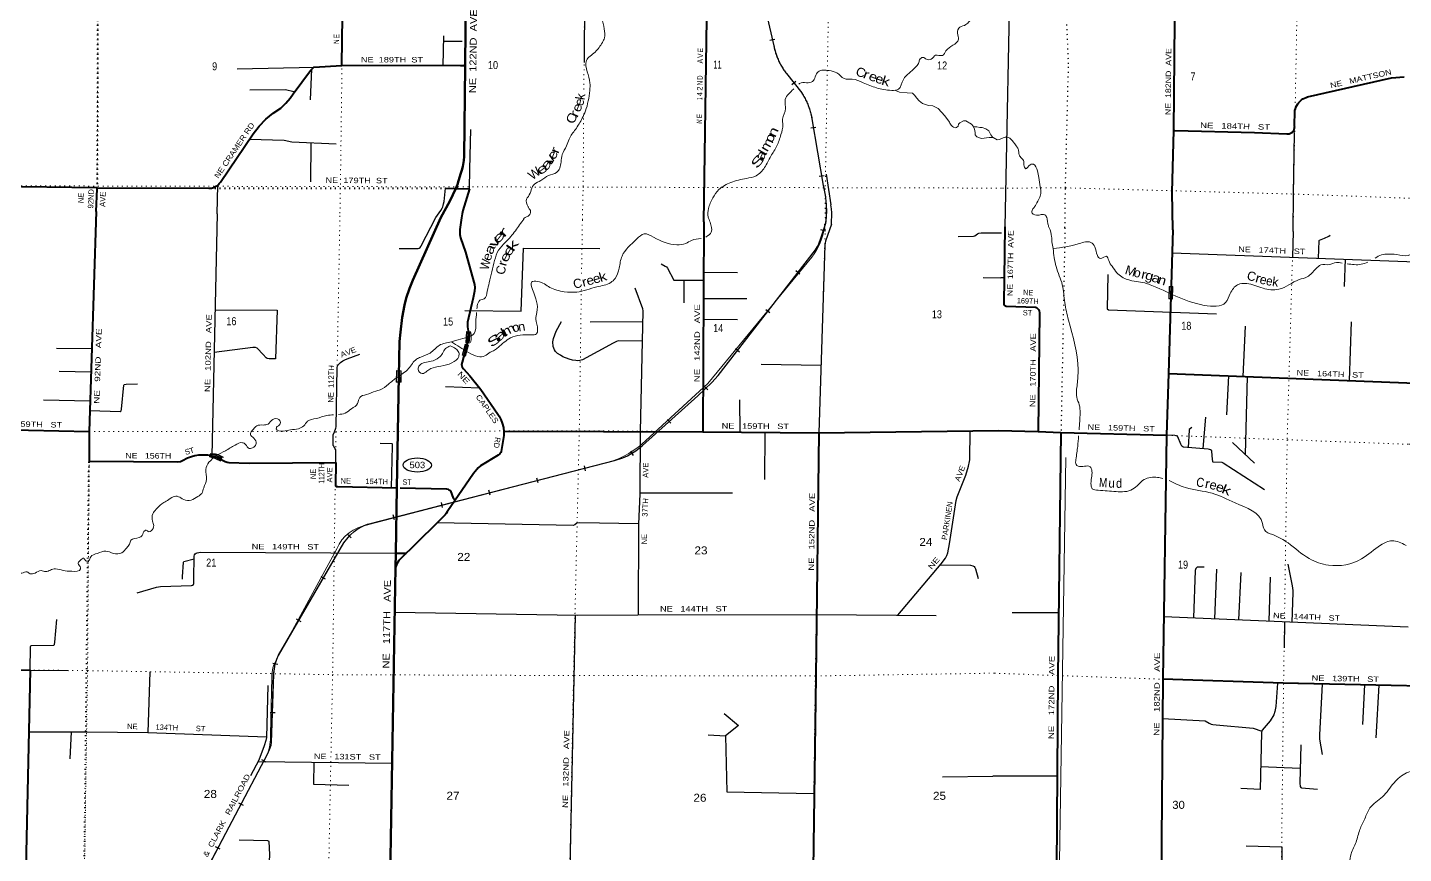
# Model space of a CAD drawing. Header units: feet. Extents: x -481249 to -254670, y -730376 to -544252.
# Drawn here: x -404811 to -374718, y -651058 to -632986 of the extents above; entities that cross this region are included whole.
import ezdxf
from ezdxf.enums import TextEntityAlignment as Align

# ---------------------------------------------------------------- set-up
doc = ezdxf.new("R2010")
doc.units = ezdxf.units.FT
doc.header["$LTSCALE"] = 70
doc.linetypes.add('DOTTED', pattern=[1.5, 0.3, -1.2])
for name, color, linetype, lineweight in [('17', 7, 'Continuous', 25), ('23', 7, 'Continuous', 70), ('25', 7, 'Continuous', 25), ('26', 7, 'Continuous', 40), ('27', 7, 'Continuous', 13), ('29', 7, 'Continuous', 25), ('34', 7, 'Continuous', 25), ('39', 7, 'Continuous', 13), ('41', 7, 'Continuous', 13), ('53', 7, 'DOTTED', 40), ('59', 7, 'Continuous', 13), ('6', 7, 'DOTTED', 25), ('61', 7, 'Continuous', 13), ('7', 7, 'DOTTED', 13)]:
    doc.layers.add(name, color=color, linetype=linetype, lineweight=lineweight)
doc.layers.add('30', color=7, linetype='Continuous')

msp = doc.modelspace()

# ---------------------------------------------------------------- linework, layer by layer
at = {"layer": '17'}
msp.add_ellipse((-396288.13, -642559.37), major_axis=(-309.24, 1), ratio=0.500121, dxfattribs=at)
at = {"layer": '23'}
for p, q in [((-395258.53, -635805.52), (-395238.85, -633822.02)), ((-395238.85, -633822.02), (-395238.13, -633749.66)), ((-396733.19, -643058.22), (-396757.68, -644483.98))]:
    msp.add_line(p, q, dxfattribs=at)
for points in [[(-395238.13, -633749.66), (-395212.68, -631165.68), (-395212.66, -631163.59)], [(-395258.53, -635805.52), (-395269.41, -635893.37), (-395293.93, -636028.3), (-395310.27, -636103.94), (-395330.7, -636171.41), (-395382.79, -636338.02), (-395410.38, -636420.82), (-395417.15, -636438.12), (-395444.35, -636507.59)], [(-395444.35, -636507.59), (-395577.26, -636788.67), (-395771.06, -637142.58)], [(-396678.16, -639854.79), (-396657, -639654), (-396615, -639334), (-396568, -639062), (-396530, -638911), (-396455, -638695), (-396384, -638511), (-395771.06, -637142.58)], [(-396678.16, -639854.79), (-396691.18, -640612.67), (-396733.19, -643058.22)], [(-396757.68, -644483.98), (-396763.12, -644801.12), (-396893.91, -652415.02)]]:
    msp.add_lwpolyline(points, dxfattribs=at)
at = {"layer": '25'}
for points in [[(-395238.13, -633749.66), (-395246.4, -633778.61), (-395254.73, -633793.2), (-395266.71, -633807.27), (-395281.81, -633816.13), (-395320.39, -633821.92)], [(-395417.15, -636438.12), (-395419.26, -636461.36), (-395419.26, -636474.7), (-395417.7, -636484.12), (-395413.38, -636493.54), (-395405.93, -636500.22), (-395397.29, -636504.93), (-395364.86, -636508.86)]]:
    msp.add_lwpolyline(points, dxfattribs=at)
at = {"layer": '26'}
for p, q in [((-390022.05, -637239.8), (-389932.47, -631182.03)), ((-403286.79, -636492.92), (-408643.03, -636421.74)), ((-403306, -637012.99), (-403462, -641824)), ((-390022.05, -637239.8), (-390040.97, -641829.68)), ((-396757.68, -644483.98), (-396524.8, -644487.19))]:
    msp.add_line(p, q, dxfattribs=at)
for points in [[(-397938.72, -633819.17), (-397938.33, -633794.17), (-397897.31, -631168.16), (-397897.06, -631152.16)], [(-379741.93, -635236.7), (-379711.38, -632038.84), (-379709.89, -632032.15), (-379707.81, -632017.57), (-379707.26, -632002.85), (-379708.25, -631988.15), (-379710.77, -631973.64), (-379714.79, -631959.47), (-379720.28, -631945.79), (-379727.16, -631932.77), (-379735.37, -631920.54), (-379744.81, -631909.23), (-379755.38, -631898.97), (-379766.96, -631889.87), (-379779.44, -631882.03), (-379792.66, -631875.54), (-379797, -631873.95)], [(-403286.79, -636492.92), (-400844.26, -636500.2), (-400820.49, -636500.27), (-400794.26, -636498.05), (-400790.29, -636497.71), (-400761.75, -636492.23), (-400733.93, -636483.8), (-400707.15, -636472.51), (-400681.69, -636458.48), (-400657.84, -636441.87), (-400635.86, -636422.85), (-400615.98, -636401.64), (-400598.43, -636378.47), (-400592.34, -636369.09), (-399878.47, -635312.92), (-399747.84, -635146.55), (-399600.54, -634994.74), (-399438.18, -634859.17), (-399272.66, -634747.4), (-399164.57, -634644.86), (-399067.79, -634531.58), (-399002.09, -634438.51), (-398618.77, -633924.21), (-398552.35, -633853.98), (-397938.72, -633819.17)], [(-395238.85, -633822.02), (-395338.82, -633821.9), (-397938.72, -633819.17)], [(-379741.93, -635236.7), (-379716.97, -635237.39), (-377976.02, -635285.13), (-377266.51, -635311.38), (-377250.62, -635312.3), (-377234.71, -635311.55), (-377218.97, -635309.14), (-377203.57, -635305.1), (-377188.68, -635299.48), (-377174.46, -635292.33), (-377161.06, -635283.73), (-377148.63, -635273.77), (-377137.31, -635262.58), (-377127.23, -635250.26), (-377118.49, -635236.95), (-377111.18, -635222.8), (-377105.4, -635207.97), (-377101.19, -635192.62), (-377098.62, -635176.9), (-377097.7, -635161.01), (-377098.16, -635148.36), (-377091.15, -634800.97), (-377082.04, -634762.57), (-377068.96, -634725.33), (-377052.06, -634689.67), (-377031.53, -634655.96), (-377007.59, -634624.59), (-376980.5, -634595.89), (-376950.55, -634570.18), (-376918.09, -634547.74), (-376883.45, -634528.82), (-376847.03, -634513.62), (-376818.6, -634504.72), (-374977.13, -634086.93), (-374702.33, -634064.62)], [(-379765.18, -637409.74), (-379775.47, -636588.58), (-379741.97, -635240.72), (-379741.93, -635236.7)], [(-403306, -637012.99), (-403287.73, -636517.92), (-403286.79, -636492.92)], [(-395671.89, -636503.94), (-395444.35, -636507.59), (-395142.2, -636512.43)], [(-395142.2, -636512.43), (-395288.83, -636990.18), (-395307.22, -637063.78), (-395323.03, -637150.22)], [(-395323.03, -637150.22), (-395357, -637409), (-395359, -637446), (-395356, -637518), (-395351, -637552), (-395343, -637589), (-395231, -637900), (-395034, -638610), (-395028, -638673), (-395035, -638752), (-395062, -638903), (-395187, -639433), (-395189, -639472), (-395187, -639538), (-395173, -639625), (-395172.3, -639649.26), (-395174.65, -639695.09), (-395178.17, -639751.49), (-395189, -639858), (-395197, -639903), (-395306, -640310), (-395316, -640358), (-395314, -640389), (-395305, -640415), (-395278, -640452), (-395134, -640609), (-394898, -640909), (-394522, -641444), (-394494, -641490), (-394461, -641561), (-394431, -641643), (-394402, -641741), (-394391, -641831), (-394393, -641915), (-394449, -642262), (-394461, -642288), (-394479, -642312), (-394518, -642342), (-394901, -642579), (-394954, -642622), (-394987, -642655), (-395057, -642745), (-395631, -643583), (-395654, -643616), (-395680, -643648), (-395872, -643844), (-396687, -644647), (-396715.57, -644684.15), (-396734.57, -644724.15), (-396763.12, -644801.12)], [(-383433.41, -637349.49), (-383459.05, -639033.73), (-383456.12, -639053.08), (-383449.67, -639064.21), (-383428.26, -639074.24), (-383405.74, -639080.03), (-382763.15, -639106.4), (-382744.4, -639113.43), (-382722.14, -639131.01), (-382703.4, -639156.8), (-382687, -639188.45), (-382679.78, -639229.5), (-382707.07, -641827.58)], [(-379765.18, -637409.74), (-379853.94, -640559.28), (-379897.66, -641907.11)], [(-379853.94, -640559.28), (-373338.49, -640808.79), (-373305.42, -640804.11), (-373279.64, -640794.74), (-373263.24, -640783.01), (-373253.46, -640754.7), (-373237.91, -640677.21), (-373121.38, -639807.7), (-373119.04, -639776.05), (-373119.63, -639759.64), (-373121.1, -639747.04), (-373132.29, -639693.83), (-373171.14, -639537.4)], [(-414115, -641693), (-410703, -641704), (-408779, -641710), (-403462, -641824)], [(-403462, -641824), (-403464, -642477), (-401521, -642489), (-401468, -642479), (-401418, -642458), (-401309, -642401), (-401226, -642374), (-401148, -642352), (-401064, -642338), (-400980, -642334), (-400878, -642338), (-400840.28, -642341.18), (-400796, -642350), (-400728.7, -642371.73), (-400662, -642397), (-400604.21, -642424.61), (-400488, -642484), (-400448, -642498), (-400406, -642502), (-399964, -642516), (-398071, -642500)], [(-394392, -641815), (-390040.97, -641829.68), (-387501, -641851), (-383576.07, -641806.96)], [(-387501, -641851), (-387572, -647175), (-387646, -652451)], [(-383576.07, -641806.96), (-382707.07, -641827.58), (-382208.41, -641844.12), (-379897.66, -641907.11)], [(-382208.41, -641844.12), (-382280.99, -647172.9), (-382316.99, -652457.91)], [(-379897.66, -641907.11), (-379977.75, -647245.99), (-380024.23, -652529.38)], [(-398071, -642500), (-398076, -643004), (-398073, -643016), (-398059, -643025), (-398048, -643029), (-398026, -643030), (-396733.19, -643058.22)], [(-396659.93, -643059.82), (-395644, -643082), (-395612, -643088), (-395595, -643098), (-395576, -643111), (-395563, -643127), (-395499, -643287), (-395488, -643297), (-395469, -643308), (-395446.12, -643313.08)], [(-414223, -646951), (-408843, -646995), (-404755, -647046), (-404873, -652373)], [(-371950.08, -647445.4), (-377352.91, -647334.9), (-379977.75, -647245.99)]]:
    msp.add_lwpolyline(points, dxfattribs=at)
at = {"layer": '29'}
for p, q in [((-392619.66, -631174.79), (-392639.83, -633751.47)), ((-395717.34, -633821.5), (-395703.55, -633167.13)), ((-395308.57, -633291.26), (-395706.25, -633295.46)), ((-400228.5, -633891.32), (-398536.36, -633856.5)), ((-398618.48, -634569.2), (-398595.96, -633900.83)), ((-398613.07, -635505.7), (-398619.36, -636365.47)), ((-400662.94, -637059.64), (-400652.11, -636435.03)), ((-387340.99, -636196.24), (-387238.92, -636862.54)), ((-400662.94, -637059.64), (-400778.01, -642356.31)), ((-377129.53, -637452.68), (-377144.37, -638008.12)), ((-379779.37, -637913.38), (-373829.56, -638132.6)), ((-375994.6, -638052.83), (-376015.87, -638652.14)), ((-390454.83, -638511.66), (-390459.94, -639009.73)), ((-390026.58, -638339.01), (-389286, -638345)), ((-383907, -638458), (-383520.86, -638462.05)), ((-383450.35, -638462.34), (-383520.86, -638462.05)), ((-390028.96, -638914.97), (-389077, -638916)), ((-392508, -639424), (-391362, -639418)), ((-390030.83, -639370.95), (-389287, -639374)), ((-375859.39, -639423.52), (-375909.14, -640710.35)), ((-378180.03, -639518.8), (-378234.08, -640621.31)), ((-403403.31, -640014.01), (-404174.09, -640009.37)), ((-388765, -640350), (-387454.61, -640375.73)), ((-403419.89, -640525.46), (-404121.06, -640515.85)), ((-378543.88, -640609.45), (-378588.61, -641457.51)), ((-378140.18, -640624.91), (-378180.25, -642325.68)), ((-395666.94, -640842.69), (-394923.98, -640872.03)), ((-404460, -641132), (-403440.23, -641152.71)), ((-389237, -641130), (-389233.95, -641836.45)), ((-379051.4, -641509.71), (-379109.1, -642199.59)), ((-388688.52, -641841.03), (-388692, -642875)), ((-377974.12, -642515.75), (-378458.91, -642068.72)), ((-389392, -643173), (-391417.5, -643177.01)), ((-378806.98, -644834.61), (-378852.99, -645925.22)), ((-378275.87, -644909.57), (-378326.38, -645947.8)), ((-377630.28, -645012.81), (-377665.43, -645976.15)), ((-392837.29, -645846.34), (-392970.45, -652399.97)), ((-382262.2, -645793.45), (-383278.85, -645794.87)), ((-374614.76, -646106.97), (-379957.23, -645877.87)), ((-377320.74, -645990.93), (-377325.36, -646557.39)), ((-404755, -647046), (-403911.94, -647054.85)), ((-402174.22, -648413.07), (-402125, -647081)), ((-375569.38, -647371.38), (-375615.83, -648232.99)), ((-375259.38, -647377.72), (-375319.83, -648524.46)), ((-403855.86, -648396.55), (-403886, -648989)), ((-399770.39, -649045.95), (-396836.72, -649085.61)), ((-384802, -649378), (-383700.91, -649368.98)), ((-382295.95, -649369.79), (-383700.91, -649368.98)), ((-377842.66, -649156.02), (-376976.35, -649190.83))]:
    msp.add_line(p, q, dxfattribs=at)
for points in [[(-383172.58, -624453.52), (-383212.08, -625851.61), (-383313.97, -631166.7), (-383433.41, -637349.49)], [(-399945.34, -634350.36), (-399167.92, -634344.85), (-398984.5, -634388.83)], [(-395142.2, -636512.43), (-395138.24, -636086.2), (-395118.14, -635217.91)], [(-377102.47, -635294.45), (-377109.83, -635271.08), (-377124.71, -635249.81)], [(-399958.35, -635428.93), (-399199.79, -635448.94), (-399028.22, -635486.52), (-398059.47, -635529.26)], [(-377129.53, -637452.68), (-377123.54, -636630.09), (-377102.47, -635294.45)], [(-395879.66, -637142.78), (-395770.99, -636990.18), (-395742.39, -636939.07), (-395730.13, -636908.4), (-395719.91, -636881.82), (-395709.7, -636842.98), (-395699.48, -636793.92), (-395671.89, -636503.94)], [(-387225.98, -637286.8), (-387223.28, -637039.44), (-387227.6, -636953.06), (-387238.92, -636862.54)], [(-396685, -637821), (-396266, -637823), (-396247.91, -637817.09), (-396223.8, -637797.79), (-396210.53, -637780.9), (-396198.48, -637761.61), (-395879.66, -637142.78)], [(-387225.98, -637286.8), (-387355.62, -637657.31), (-387371.91, -637745.95), (-387501, -641851)], [(-384461, -637561), (-384122.95, -637553.6), (-384093, -637545), (-384035, -637499), (-384002.41, -637483.66), (-383955, -637477), (-383508.23, -637476.42)], [(-376578.66, -638031.31), (-376565.57, -637653.11), (-376563.28, -637643.59), (-376557.42, -637637.73), (-376446.53, -637597.73), (-376353.62, -637549.79), (-376325.29, -637532.43)], [(-395249, -639176), (-394018.05, -639193.02), (-393965.02, -637813.47), (-392296.85, -637818.3)], [(-390951, -638158), (-390867.34, -638206.6), (-390838, -638223), (-390811.9, -638254.84), (-390676, -638511), (-390027.3, -638512.94)], [(-381183.73, -638386.82), (-381197.36, -639144.47), (-381171.32, -639165.17), (-378807.39, -639247.62)], [(-391527, -638680), (-391364.52, -639133.35), (-391353, -639192), (-391409.34, -641825.06)], [(-400708.68, -639164.94), (-399350, -639174), (-399388, -640234), (-399528.79, -640236.11), (-399567, -640230), (-399593.87, -640211.99), (-399659, -640141), (-399789, -639999), (-399822.89, -639987.69), (-399886, -639990), (-400728.98, -640099.35)], [(-391374.16, -639849.65), (-391893, -639842), (-391931.02, -639854.47), (-392006, -639896), (-392676, -640255), (-392733.76, -640274.13), (-392772.33, -640276.54), (-392819, -640275), (-392892.86, -640262.07), (-392962.77, -640245.19), (-393106, -640188), (-393155.62, -640158.36), (-393220.71, -640114.95), (-393266.51, -640071.54), (-393288, -640038), (-393314.73, -639963.01), (-393319, -639864), (-393307.49, -639789.36), (-393247, -639633), (-393135, -639416)], [(-398071, -642500), (-398069.14, -642246.34), (-398071.55, -642227.04), (-398079.99, -642206.54), (-398120.75, -642140), (-398125.79, -642128.16), (-398128.21, -642108.87), (-398127, -641919.54), (-398123.38, -641896.63), (-398096.75, -641832), (-398066.73, -641755.54), (-398060.71, -641720.57), (-398037.8, -640425.43), (-398029.36, -640392.87), (-398014.9, -640367.55), (-397963.75, -640318), (-397913.65, -640279.52), (-397868.75, -640255), (-397820.84, -640236.1), (-397544.75, -640134)], [(-403447.14, -641365.86), (-402782, -641388), (-402763.87, -641369.63), (-402758, -641334), (-402708, -640811), (-402693.96, -640800.45), (-402654, -640793), (-402409, -640779)], [(-391409.34, -641825.06), (-391418, -643187), (-391451, -643850), (-391459.04, -645837.98)], [(-385776.52, -645843.63), (-384827, -644724), (-384735.24, -644596.04), (-384703.9, -644535.74), (-384686, -644482), (-384645, -644285), (-384498, -643333), (-384479.71, -643257.49), (-384291.68, -642777.54), (-384228, -642586), (-384207.31, -642483.31), (-384202.49, -642447.13), (-384192.28, -641813.87)], [(-379345.83, -641739), (-379403.07, -641779.66), (-379406.88, -641793.59), (-379426.55, -642174.17)], [(-397098.85, -642083.54), (-396840, -642089), (-396838.5, -642098.01), (-396835, -642137), (-396860.33, -643055.45)], [(-377757.99, -643102.82), (-378659.78, -642517.42), (-378671.11, -642509.61), (-378684.88, -642506.39), (-378878.2, -642495.84), (-378886.11, -642492.03), (-378890.96, -642482.68), (-378897.91, -642430.66), (-378906.51, -642260.89), (-378910.41, -642247.94), (-378917.44, -642239.73), (-378939.7, -642225.66), (-378958.45, -642217.46), (-378987.43, -642209.33), (-379526.28, -642166.18), (-379544.84, -642161.79), (-379562.41, -642147.72), (-379587.02, -642105.06), (-379654.39, -641945.51), (-379668.45, -641929.1), (-379690.12, -641919.15), (-379715.32, -641915.04), (-379897.66, -641907.11)], [(-391450.64, -643842.86), (-392728.93, -643821.86), (-392796, -643834), (-392839.82, -643865.27), (-392880, -643881), (-395853.29, -643824.9)], [(-402411, -645356), (-401990, -645229), (-401903, -645216), (-401226, -645197), (-401201.17, -645189.31), (-401183.09, -645171.22), (-401173.45, -645150.73), (-401171, -645123), (-401171, -645049), (-401167, -644556), (-401156.58, -644521.25), (-401145, -644501), (-401120.42, -644487.48), (-401098.72, -644477.83), (-401067.38, -644470.6), (-401027, -644469), (-396757.68, -644483.98)], [(-401419, -645055), (-401421, -645007), (-401401.24, -644686.45), (-401390, -644667), (-401167.43, -644609.34)], [(-384837.8, -644739.05), (-384185, -644750), (-384139.81, -644762.45), (-384110, -644779), (-384091.6, -644803.45), (-384077, -644832), (-384018, -645044)], [(-379077.06, -644791.12), (-379210.02, -644792.41), (-379233.07, -644795.85), (-379256.89, -644825.23), (-379274.42, -644864.82), (-379309.13, -645905.66)], [(-377250.82, -644729.43), (-377152.38, -645204.32), (-377136.83, -645306.41), (-377135.31, -645350.32), (-377159.92, -645997.83)], [(-396779.91, -645777.98), (-392782, -645846), (-391466, -645838), (-387550, -645828), (-384940, -645851)], [(-404755, -647046), (-404746.04, -646527.87), (-404735.2, -646515.81), (-404723, -646510), (-404237.39, -646502.54), (-404227.75, -646495.31), (-404221.72, -646483.25), (-404213, -646432), (-404169, -645940)], [(-399556.27, -647386.03), (-399585, -648517), (-399597.71, -648583.37), (-399635, -648700), (-399754, -649014), (-399932, -649361)], [(-377477.13, -647330.69), (-377510.02, -647842.45), (-377528.77, -647954.98), (-377552.2, -648025.31), (-377633.17, -648155.03), (-377809.96, -648358.22), (-377815.82, -648380.49), (-377824.26, -648414.41), (-377855.14, -649658.71), (-378278.54, -649639.91)], [(-376499.11, -647352.36), (-376556.31, -648463.71), (-376553.88, -648560.59), (-376498.56, -648892.93)], [(-389573, -647999), (-389263, -648259), (-389548, -648482)], [(-379985.28, -648101.71), (-379054.4, -648155.34), (-378969.52, -648208.98), (-378926.54, -648225.75), (-378891.39, -648235.13), (-378812.35, -648246.17), (-378004.21, -648316.89), (-377816.22, -648382.08)], [(-404784.95, -648398), (-403504, -648396), (-402176, -648413), (-399584.7, -648508.83)], [(-389924, -648464), (-389548, -648482), (-389516, -649708), (-387618.36, -649745.22)], [(-376960.04, -648679.81), (-376986.83, -649519.19), (-376978.27, -649591.19), (-376961.69, -649612.47), (-376948.86, -649619.74), (-376597.68, -649651)], [(-398550.69, -649062.44), (-398555, -649545), (-397780.02, -649562.6)], [(-399574.37, -652409.5), (-399509, -651084), (-399528, -650797), (-399555.57, -650781.86), (-400183, -650769)], [(-378155.21, -650889.02), (-377377.16, -650912.46), (-377429.31, -656536.63), (-377210.74, -656568.84), (-377190.82, -656575.87), (-377172.16, -656585.98), (-377135.75, -656618.07), (-377068.96, -656689.59), (-377041.12, -656730.36), (-376900.84, -657012.6)]]:
    msp.add_lwpolyline(points, dxfattribs=at)
at = {"layer": '34', "lineweight": 13}
for p, q in [((-390243.39, -625783.97), (-388489.91, -633385.04)), ((-388211.37, -633994.63), (-387878.88, -634417.07)), ((-387655.17, -634980.72), (-387412.77, -636441.11)), ((-387381.39, -637283.25), (-387374.9, -637355.59)), ((-392100.41, -642497.73), (-397375.65, -643870.53)), ((-398047.44, -644392.43), (-399364.41, -646812.69)), ((-399466.66, -647197.55), (-399493.16, -648454.47)), ((-399566.48, -648892.1), (-401645.16, -652858.18))]:
    msp.add_line(p, q, dxfattribs=at)
at = {"layer": '34'}
for p, q in [((-388575.23, -633264.81), (-388467.45, -633239.94)), ((-388093.2, -634231.27), (-388006.28, -634162.86)), ((-387678.27, -635184.25), (-387569.15, -635166.14)), ((-387500.12, -636241.56), (-387391.01, -636223.45)), ((-387352.66, -637445.43), (-387457.95, -637411.53)), ((-387920.64, -638379.14), (-388008.2, -638311.55)), ((-388573.75, -639229.49), (-388661.31, -639161.9)), ((-389239.29, -640087.39), (-389326.85, -640019.81)), ((-389933.43, -640913.58), (-390008.95, -640832.77)), ((-390738.55, -641643.42), (-390812.72, -641561.37)), ((-391556.76, -642348.05), (-391616.91, -642255.23)), ((-392604.24, -642682.29), (-392631.78, -642575.16)), ((-393642.04, -642951.78), (-393669.58, -642844.65)), ((-394694.28, -643219.59), (-394721.82, -643112.47)), ((-396784.32, -643756.89), (-396811.86, -643649.77)), ((-395732.08, -643489.08), (-395759.62, -643381.95)), ((-397729.45, -644149.48), (-397810.06, -644073.74)), ((-398293.88, -645059.55), (-398389.6, -645004.12)), ((-398828.94, -645988.72), (-398924.66, -645933.29)), ((-399339.64, -646924.03), (-399448.21, -646902.86)), ((-399396.34, -647984.44), (-399506.9, -647981.13)), ((-399591.54, -649057.84), (-399689.37, -649006.24)), ((-400089.45, -650007.43), (-400187.29, -649955.83)), ((-400598.32, -650966.6), (-400696.15, -650914.99))]:
    msp.add_line(p, q, dxfattribs=at)
for points in [[(-390242.32, -625783.71), (-388488.83, -633384.81), (-388485.1, -633403.91), (-388480.09, -633427.7), (-388474.58, -633451.45), (-388468.76, -633475.14), (-388462.42, -633498.58), (-388455.78, -633521.96), (-388448.72, -633545.19), (-388441.17, -633568.38), (-388433.28, -633591.3), (-388425, -633614.29), (-388416.29, -633636.91), (-388407.18, -633659.58), (-388397.64, -633681.9), (-388387.79, -633704.17), (-388377.62, -633726.17), (-388366.94, -633748.12), (-388355.82, -633769.73), (-388344.49, -633791.18), (-388332.66, -633812.57), (-388320.59, -633833.6), (-388308.1, -633854.47), (-388295.09, -633875.12), (-388281.95, -633895.48), (-388268.39, -633915.68), (-388254.31, -633935.64), (-388240.1, -633955.34), (-388225.57, -633974.76), (-388210.51, -633993.95), (-387877.98, -634416.43), (-387874.7, -634421.52), (-387860.12, -634444.75), (-387845.95, -634468.39), (-387832.25, -634492.11), (-387818.8, -634516.19), (-387805.96, -634540.4), (-387793.39, -634564.97), (-387781.43, -634589.66), (-387769.75, -634614.55), (-387758.53, -634639.54), (-387747.72, -634664.92), (-387737.54, -634690.42), (-387727.65, -634715.96), (-387718.18, -634741.92), (-387709.2, -634767.8), (-387700.66, -634793.92), (-387692.71, -634820.32), (-387685.09, -634846.6), (-387677.9, -634873.15), (-387671.32, -634899.95), (-387665.07, -634926.66), (-387659.28, -634953.45), (-387654.09, -634980.53)], [(-387654.09, -634980.53), (-387411.69, -636440.88), (-387405.48, -636465.17), (-387396.49, -636502.57), (-387388.2, -636540.31), (-387380.59, -636577.97), (-387373.47, -636616), (-387367.21, -636653.91), (-387361.47, -636692.19), (-387356.6, -636730.35), (-387352.2, -636768.66), (-387348.44, -636806.88), (-387345.41, -636845.46), (-387343.25, -636883.9), (-387341.54, -636922.28), (-387340.54, -636961.01), (-387340.16, -636999.43), (-387340.47, -637037.97), (-387341.69, -637076.61), (-387343.31, -637114.97), (-387345.62, -637153.45), (-387348.83, -637192.03), (-387352.46, -637230.32), (-387356.74, -637268.54), (-387359.21, -637284.36)], [(-401677.95, -652896.44), (-399555, -648871.53), (-399503.28, -648746.09), (-399484.53, -648689.79), (-399472.82, -648626.51), (-399428.1, -647133.91), (-399412.93, -647014.6), (-399393.07, -646912.73), (-399358.86, -646805.25), (-399319.98, -646722.49), (-397895.91, -644263.38), (-397801.66, -644142.78), (-397746.4, -644083.97), (-397670, -644015.76), (-397605.34, -643968.71), (-397509.51, -643909.02), (-397450.12, -643884.02), (-397373.76, -643855.8), (-397278.57, -643827.58), (-391970.31, -642462.94), (-391793.93, -642403.76), (-391687.49, -642354.02), (-391592.11, -642302.79), (-391504.64, -642246.11), (-391359.77, -642131.38), (-390153.74, -641041.19), (-389847.78, -640755.22), (-389705.42, -640601.9), (-387579.89, -637848.35), (-387533.24, -637780.17), (-387507.46, -637721.56), (-387454.04, -637573.64), (-387361.49, -637286.15)]]:
    msp.add_lwpolyline(points, dxfattribs=at)
at = {"layer": '34', "lineweight": 13}
for points in [[(-401677, -652897), (-399554, -648872), (-399502.25, -648746.47), (-399483.46, -648690.07), (-399471.72, -648626.63), (-399427, -647134), (-399411.84, -647014.77), (-399392, -646913), (-399357.83, -646805.65), (-399319, -646723), (-397895, -644264), (-397800.82, -644143.5), (-397745.63, -644084.76), (-397669.31, -644016.62), (-397604.72, -643969.62), (-397509, -643910), (-397449.72, -643885.04), (-397373.41, -643856.84), (-397278.28, -643828.64), (-391970, -642464), (-391793.52, -642404.78), (-391687, -642355), (-391591.55, -642303.74), (-391504, -642247), (-391359.06, -642132.22), (-390153, -641042), (-389847, -640756), (-389704.58, -640602.61), (-387579, -637849), (-387532.27, -637780.71), (-387506.44, -637721.97), (-387453, -637574), (-387360.44, -637286.49)], [(-387661.06, -638007.22), (-389932.87, -640777.81), (-391285.1, -642020.03)]]:
    msp.add_lwpolyline(points, dxfattribs=at)
for centre, radius, start, end in [((-387119.01, -633127.06), 1394.97, 190.65725, 218.45692), ((-389202.32, -635268.56), 1573.7, 10.53903, 32.75676), ((-389548.77, -636998.12), 2207.43, 351.96475, 14.61566), ((-388774.73, -637129.51), 1417.96, 321.75746, 350.82567), ((-392681.85, -640573.35), 2010.92, 286.86653, 313.99422), ((-397244.05, -644732.74), 872.49, 98.39219, 157.04272), ((-398813.66, -647165.02), 653.81, 147.39126, 182.85143), ((-400765.91, -648460.64), 1272.76, 340.18667, 0.27773)]:
    msp.add_arc(centre, radius, start, end, dxfattribs=at)
at = {"layer": '39'}
msp.add_line((-382258.06, -652406.37), (-382099.43, -642393.86), dxfattribs=at)
for points in [[(-383470.95, -635402.43), (-383553.22, -635438.91), (-383602.15, -635441.6), (-383690.7, -635393.06), (-383782.35, -635393.06), (-383950.37, -635413.44), (-384052.21, -635377.77), (-384087.85, -635337.02), (-384087.85, -635280.97), (-384098.03, -635209.65), (-384128.58, -635143.41), (-384169.32, -635097.56), (-384286.42, -635031.33), (-384337.34, -635031.33), (-384418.81, -635072.09), (-384449.36, -635102.66), (-384459.54, -635143.41), (-384495.18, -635173.98), (-384525.73, -635179.08), (-384561.38, -635168.89), (-384581.74, -635153.6), (-384602.11, -635128.13), (-384611.36, -635119.95), (-384622.48, -635102.66), (-384637.75, -635082.28), (-384649.47, -635058.31), (-384749.77, -634919.24), (-384892.34, -634761.3), (-385014.54, -634700.17), (-385106.19, -634689.98), (-385238.57, -634649.22), (-385309.86, -634588.08), (-385370.96, -634526.94), (-385401.51, -634475.99), (-385457.52, -634425.05), (-385574.62, -634414.86), (-385737.64, -634401.17), (-385828.38, -634362.24)], [(-383700.88, -635393.06), (-383741.61, -635337.02), (-383787.44, -635245.31), (-383853.63, -635204.55), (-383935.1, -635173.98), (-383986.01, -635173.98), (-384052.21, -635158.7), (-384098.03, -635158.7), (-384123.93, -635153.51)]]:
    msp.add_lwpolyline(points, dxfattribs=at)
for points in [[(-393859.13, -636907.93), (-393899.11, -636742.02), (-393857.07, -636681.06), (-393722.23, -636410.06), (-393583.32, -636334.09), (-393415.22, -636222.87), (-393242.52, -636158.02), (-393141.13, -635930.16), (-393118.03, -635766.13), (-393019.82, -635576.35), (-392967.04, -635427.33), (-392827.96, -635214.73), (-392677.87, -634970.33), (-392608.74, -634811.78), (-392514.74, -634366.69), (-392509.45, -634194.06), (-392570.4, -633955.03), (-392588.97, -633709.31), (-392396.46, -633522.52), (-392239.38, -633312.5), (-392192.16, -633213.53), (-392198.23, -633018.44), (-392263.25, -632781.29), (-392341.08, -632634.16), (-392333.98, -632337.01), (-392345.91, -632071.41), (-392378.59, -631827.25), (-392417.07, -631641.18), (-392428.13, -631478.08), (-392414, -631410.21), (-392314.32, -631369.16), (-392218.05, -631307.91), (-392214.3, -631247.41)], [(-387940.85, -634223.84), (-387924.71, -634208.66), (-387773.61, -634193.35), (-387644.27, -634167.31), (-387517.17, -633952.32), (-387413.67, -633917.42), (-387275.47, -633929.84), (-387108.28, -633979.34), (-386951.4, -634102.85), (-386773.07, -634116.54), (-386534.45, -634194.42), (-386244.65, -634306.07), (-385910.93, -634360.85), (-385761.59, -634337.45), (-385656.56, -634121.76), (-385531.92, -633987.07), (-385393.36, -633856.83), (-385324.5, -633772.62), (-385299.91, -633691.01), (-385228.08, -633641.05), (-385148.93, -633679.72), (-385046.42, -633676.94), (-384953.48, -633593.48), (-384802.99, -633598.25), (-384723.54, -633496.28), (-384573.19, -633374.46), (-384446.67, -633243.85), (-384470.76, -633112.48), (-384422.43, -632977.38), (-384286.21, -632923.43), (-384215.78, -632853.32), (-384078.33, -632759.22), (-383951.89, -632696.92), (-383803.33, -632633.31), (-383657.64, -632467.13), (-383637.33, -632318.2)], [(-389883, -637242), (-389924.42, -637133.13), (-389918.63, -636944.44), (-389823.21, -636714.38), (-389689.07, -636531.77), (-389429.2, -636375.24), (-389089.09, -636287.55), (-388874.38, -636228.05), (-388692.14, -636048.97), (-388554.03, -635802.18), (-388422.54, -635575.28), (-388332.64, -635328.97), (-388291.94, -635115.27), (-388296.15, -634990.56), (-388230.88, -634761.56), (-388243.76, -634592.37), (-388086.01, -634360.27), (-388050.04, -634326.47)], [(-383470.95, -635402.43), (-383391.77, -635383.29), (-383328.15, -635409.02), (-383267.43, -635468.86), (-383216.91, -635534.47), (-383164.65, -635610.18), (-383134.48, -635685.34), (-383124.6, -635768.04), (-383103.63, -635810.8), (-383027.43, -635893.14), (-383017.92, -635989.9), (-382979.98, -636075.31), (-382881.21, -635987.3), (-382812.67, -635978.96), (-382725.96, -636119.88), (-382695.74, -636269.45), (-382660.92, -636473.43), (-382652.63, -636616.41), (-382683.66, -636726.23), (-382717.43, -636787.73), (-382787.03, -636912.67), (-382830.73, -636969.89), (-382838.82, -637048.12), (-382705.34, -637091.68), (-382624.54, -637075.61), (-382560.38, -637081.23), (-382514.47, -637168.85), (-382498.88, -637263.76), (-382478.7, -637336.66), (-382464.71, -637365.64)], [(-393859.13, -636907.93), (-393850.92, -636926.83), (-393838.23, -636949.67), (-393814.12, -636986.48), (-393809.04, -637001.71), (-393807.77, -637019.48), (-393816.65, -637056.28), (-393842.04, -637093.09), (-393864.88, -637112.13), (-393900.42, -637131.17), (-393928.34, -637146.4), (-393961.45, -637177.88)], [(-393959.3, -637175.84), (-394140, -637432), (-394357, -637686), (-394508, -637858), (-394595, -638083), (-394713, -638569), (-394756, -638757), (-394824, -638920), (-394918, -638955), (-394974, -639076), (-394981.4, -639142.02)], [(-389883, -637242), (-389857, -637463), (-389974.6, -637570.66)], [(-390080.13, -637603.77), (-390288, -637644), (-390417, -637712), (-390607, -637740), (-391118, -637576), (-391325, -637501), (-391484, -637613), (-391809, -637986), (-391873, -638253), (-391962, -638478), (-392057, -638565), (-392359, -638661), (-392800, -638774), (-393074, -638766), (-393387, -638673), (-393650, -638541), (-393788, -638557), (-393764, -638718), (-393671, -639220), (-393697, -639364), (-393654, -639602), (-393681, -639689), (-393787, -639708), (-394248, -639778), (-394519, -639986), (-394598, -640045), (-394691, -640092), (-394812, -640173), (-394960, -640185), (-395167, -640098), (-395540, -639864)], [(-382464.71, -637365.64), (-382412.53, -637561.18), (-382408.81, -637674.98), (-382379.56, -637823.17)], [(-382379.8, -637823.22), (-381805.91, -637713.48), (-381557.55, -637688.73), (-381467.56, -637786.37), (-381411.37, -637975.08), (-381348.7, -638040.23), (-381209.8, -637991.25), (-381165.72, -638085.94), (-381088.27, -638211.25), (-380987.12, -638351.02), (-380748.27, -638501.64), (-380375.94, -638575.24), (-380258.78, -638613.59), (-379074.46, -639065.23), (-378607.43, -639001.14), (-378505.54, -638803.75), (-378345.86, -638615.55), (-378147.37, -638585.77), (-377789.63, -638688.99), (-377444.33, -638714.15), (-376998.32, -638501.98), (-376825.25, -638443.74), (-376629.65, -638258.29), (-376524.15, -638180.68), (-376344.13, -638174.46), (-376185.28, -638127.89), (-376060.53, -638141.86)], [(-382379.8, -637823.22), (-382315.69, -638215.6), (-382179.84, -638619.44), (-382127.6, -639005.59), (-382043.27, -639386.41), (-381835.15, -640474.09), (-381853.52, -640792.93), (-381863.1, -641072.04), (-381808.59, -641244.76), (-381799.74, -641602.06), (-381812.13, -641789.09)], [(-375336.77, -638030.8), (-375200.44, -637958.88), (-375046.19, -637942.14), (-374798.78, -637965.26), (-374564.69, -637954.17), (-374513.62, -637899.37), (-374415.76, -637803.65), (-374271.02, -637762.78), (-374018.42, -637825.9), (-373908.36, -637832.43)], [(-375950.73, -638155.5), (-375642.36, -638167.14), (-375495.49, -638118.85)], [(-394988.3, -639220.72), (-395006, -639428), (-395046, -639683), (-395233, -639776), (-395448, -639835), (-395540.77, -639864.22)], [(-395540, -639864), (-395806, -639941), (-396006, -640108), (-396211, -640198), (-396302, -640242), (-396477, -640448), (-396725, -640639), (-396917, -640791), (-397101, -640913), (-397192, -640942), (-397397, -641019), (-397546, -641081), (-397591, -641211), (-397725, -641329), (-397862, -641423), (-398011, -641453.38)], [(-395564, -639952), (-395670, -640011), (-395734, -640118), (-395815, -640209), (-395982, -640289), (-396236, -640378), (-396267, -640461), (-396180, -640557), (-396079, -640508), (-395992, -640449), (-395770, -640396), (-395528, -640323), (-395380, -640183), (-395379, -640095), (-395442, -640014), (-395564, -639952)], [(-398117.22, -641460.46), (-398267, -641474), (-398494, -641539), (-398685, -641602), (-398771, -641703), (-398885, -641764), (-399058, -641788), (-399218, -641817), (-399370, -641765), (-399363, -641731), (-399305, -641688), (-399282, -641606), (-399311, -641562), (-399449, -641564), (-399551, -641663), (-399657, -641683), (-399797, -641699), (-399872, -641776), (-399936, -641890), (-399859, -641973), (-399808, -642086), (-399863, -642165), (-399960, -642196), (-400045, -642107), (-400110, -642070), (-400269, -642122), (-400483, -642245), (-400842, -642499), (-400912, -642656), (-400895, -642869), (-400958, -643058), (-401001, -643180), (-401123, -643270), (-401273, -643334), (-401431, -643296), (-401536, -643243), (-401657, -643269), (-401780, -643353), (-401873, -643408), (-401998, -643527), (-402072, -643626), (-402076, -643788), (-402051, -643881), (-402107, -644000), (-402157, -644018), (-402213, -643983), (-402241, -643990), (-402306, -644100), (-402371, -644145), (-402548, -644205), (-402583, -644290), (-402642, -644370), (-402751, -644482), (-402930, -644492), (-403095, -644440), (-403282, -644491), (-403427, -644571), (-403474, -644653), (-403536, -644656), (-403580, -644599), (-403662, -644648), (-403703, -644718), (-403662, -644777), (-403653, -644833), (-403841, -644884), (-404031, -644866), (-404201, -644831), (-404311, -644856), (-404412, -644890), (-404514, -644869), (-404646, -644923), (-404755, -644936), (-404822, -644897), (-404937, -644925), (-405082, -644855), (-405280, -644664)], [(-381822.29, -641922.06), (-381842.68, -642149.82), (-381882.51, -642442.27), (-381876.6, -642546.14), (-381835.35, -642582.91), (-381571.77, -642596.39), (-381531.68, -642690.99), (-381540.63, -642838.44), (-381549.89, -643001.85), (-381523.4, -643076.22), (-381398.16, -643110.75), (-381004.98, -643140.89), (-380642.17, -643090.6), (-380388.02, -642876.43), (-380095.26, -642830.66), (-379980.07, -642852.78)], [(-379841.96, -642897.84), (-379488.04, -643052.8), (-378904.8, -643174.69), (-378399.32, -643386.73), (-377798.68, -643838.17), (-377761.43, -643974.61), (-377577.69, -644082.19), (-377243.52, -644264.72), (-376780.6, -644605.56), (-376359.72, -644750), (-375633.34, -644611.51), (-375217.52, -644308.94), (-374967.8, -644216.38), (-374662.68, -644317.79)], [(-372279.19, -647512.79), (-372452.7, -647690.41), (-372871.65, -648048.77), (-373253.91, -648371.99), (-373534.98, -648733.24), (-373805.63, -648972.99), (-374071.29, -649063.22), (-374335.67, -649189.39), (-374649.65, -649296.57), (-374923.78, -649510.31), (-375175.76, -649816.3), (-375452.53, -650061.91), (-375565.17, -650296.98), (-375671.82, -650532.18), (-375755.29, -650807.76), (-375864.45, -651068.84), (-375898.09, -651451.2), (-375914.67, -651693.46)]]:
    msp.add_spline(points, degree=3, dxfattribs=at)
at = {"layer": '53'}
for p, q in [((-403262.89, -625894.72), (-403286.79, -636492.92)), ((-400818.72, -636500.28), (-395671.89, -636503.94))]:
    msp.add_line(p, q, dxfattribs=at)
msp.add_lwpolyline([(-402853, -655469), (-403241, -655323), (-403297, -655297), (-403342, -655267), (-403407, -655203), (-403472, -655113), (-403518, -655029), (-403558, -654928), (-403581, -654829), (-403595, -654698), (-403578, -652377), (-403464, -642477)], dxfattribs=at)
at = {"layer": '59'}
for points in [[(-396747.43, -640742.38), (-396741.82, -640492.45), (-396636.85, -640494.8), (-396642.46, -640744.74)], [(-396739.25, -640734.56), (-396734, -640500.62), (-396645.02, -640502.61), (-396650.27, -640736.56)]]:
    msp.add_lwpolyline(points, close=True, dxfattribs=at)
msp.add_arc((-395614.36, -639760.66), 508.77, 346.72158, 13.75574, dxfattribs=at)
at = {"layer": '6'}
for points in [[(-382121.38, -637371.12), (-382112, -636494.53), (-382043, -633780.72), (-382152.77, -631139.41), (-381882.1, -625876.38), (-381776.17, -620611.5), (-381736.23, -617972.82)], [(-382121.38, -637371.12), (-382208.42, -641846.93), (-382280.84, -647166.36), (-382316.7, -652456.63), (-382408.54, -657847.48), (-382492.27, -663132.76), (-382561.49, -666393.32)]]:
    msp.add_lwpolyline(points, dxfattribs=at)
at = {"layer": '61'}
for p, q in [((-379760.52, -638651.55), (-379767.11, -638926.48)), ((-379767.11, -638926.48), (-379849.59, -638924.5)), ((-395133.21, -639641.75), (-395152.77, -639890.99)), ((-395168.76, -639936.46), (-395234.91, -640177.55)), ((-395152.77, -639890.99), (-395227.54, -639885.12)), ((-395234.91, -640177.55), (-395307.23, -640157.71)), ((-400806.89, -642307.28), (-400827.34, -642381.63)), ((-400817.5, -642376.04), (-400801.29, -642317.11)), ((-400562.54, -642402.26), (-400592.77, -642472.94))]:
    msp.add_line(p, q, dxfattribs=at)
for points in [[(-379849.59, -638924.5), (-379842.99, -638649.58), (-379760.52, -638651.55)], [(-395227.54, -639885.12), (-395207.98, -639635.89), (-395133.21, -639641.75)], [(-395307.23, -640157.71), (-395241.09, -639916.61), (-395168.76, -639936.46)], [(-400592.77, -642472.94), (-400702.57, -642421.08), (-400732.52, -642408.74), (-400768.44, -642397.83), (-400827.34, -642381.63)], [(-400596.86, -642462.16), (-400699.34, -642413.76), (-400729.83, -642401.2), (-400766.22, -642390.14), (-400817.5, -642376.04)], [(-400562.54, -642402.26), (-400663.23, -642354.1), (-400694.94, -642340.59), (-400744.23, -642324.51), (-400806.89, -642307.28)], [(-400801.29, -642317.11), (-400746.53, -642332.17), (-400697.75, -642348.09), (-400666.53, -642361.39), (-400572.91, -642406.17), (-400596.86, -642462.16)]]:
    msp.add_lwpolyline(points, dxfattribs=at)
for points in [[(-379841.4, -638916.69), (-379835.18, -638657.76), (-379768.7, -638659.35), (-379774.91, -638918.29)], [(-395218.93, -639877.77), (-395200.63, -639644.48), (-395141.81, -639649.09), (-395160.11, -639882.38)], [(-395235.49, -639926.44), (-395178.59, -639942.05), (-395240.5, -640167.71), (-395297.39, -640152.11)]]:
    msp.add_lwpolyline(points, close=True, dxfattribs=at)
at = {"layer": '61', "linetype": 'DOTTED', "lineweight": 100}
msp.add_arc((-401037.57, -643265.46), 945.71, 60.95149, 76.49949, dxfattribs=at)
at = {"layer": '61'}
for centre, radius, start, end in [((-400882.55, -643008.05), 703.76, 60.13777, 80.39238), ((-400796.81, -642783.95), 478.49, 55.40847, 86.17365)]:
    msp.add_arc(centre, radius, start, end, dxfattribs=at)
at = {"layer": '7'}
for p, q in [((-415451.08, -636426.35), (-383488.45, -636499.54)), ((-392676.06, -637195.1), (-392694.58, -638452.09))]:
    msp.add_line(p, q, dxfattribs=at)
for points in [[(-392643.5, -634342.31), (-392619.66, -631174.64), (-392550.45, -625842.19), (-392443.37, -620518.97), (-392353.41, -615295.68), (-392331.58, -613119.49)], [(-403306, -637012.99), (-403286.79, -636492.92), (-403261.66, -631157.07), (-403262.89, -625894.72), (-403097.53, -620505.04), (-402974.88, -615328.99), (-402972.32, -615128.95)], [(-397720.16, -616289.73), (-397823.9, -620519.35), (-397931.6, -625862.64), (-397897.06, -631152.16), (-397968.89, -636504.62), (-397978.02, -637104.89)], [(-387136.01, -622349.72), (-387189.12, -625813.07), (-387269.72, -631189.36), (-387364.64, -636508.94), (-387361.96, -637284.32)], [(-377129.35, -637452.68), (-377123.54, -636630.09), (-377028.33, -631674.95)], [(-392676.06, -637195.1), (-392659.48, -636465.82), (-392647.37, -634856.97)], [(-383488.45, -636499.54), (-382112, -636494.53), (-377123.54, -636630.09), (-371781.46, -636821.54), (-370810.51, -636853.04)], [(-403306, -637012.99), (-403461, -641823), (-403497, -647062), (-403582, -652388), (-403621.54, -655756.71)], [(-397978.02, -637104.89), (-398066, -641829), (-398139, -647148), (-398245, -652448), (-398280, -657721), (-398400, -659924)], [(-387361.96, -637284.32), (-387500, -641851), (-387581, -647174), (-387648, -652448), (-387759, -657752), (-387775, -663011), (-387848, -668338), (-387987, -673656), (-388089.18, -678738.12)], [(-377129.53, -637452.68), (-377262.31, -642005.87), (-377340.96, -647337.15), (-377402.4, -652606.93), (-377441.33, -657851.25), (-377440.38, -663299.9), (-377485.34, -666746.5)], [(-392698.49, -638717.67), (-392744, -641807), (-392869, -647165), (-392971, -652397), (-393076, -657743), (-393100, -663000), (-393118, -663597)], [(-415544.83, -641668.7), (-414115, -641693), (-408780, -641709), (-403461, -641823), (-398066, -641829), (-392744, -641807), (-387500, -641851), (-383576.07, -641806.96)], [(-383576.07, -641806.96), (-379885.72, -641908.12), (-374602.65, -642104.98), (-371905.19, -642203.31), (-366627.55, -642277.39), (-361306.05, -642356.38), (-356004.56, -642436.94), (-351616.63, -642489.64)], [(-383663.67, -647112.79), (-387581, -647174), (-392869, -647165), (-398117, -647146), (-403497, -647058), (-408842, -646994), (-414222, -646951), (-415638.96, -646932.68)], [(-383663.67, -647112.79), (-382280.84, -647166.36), (-377340.96, -647337.15), (-371950.08, -647445.51), (-366700.58, -647427.23), (-361369.08, -647506.42), (-356121.58, -647587.85), (-351695.02, -647670.52)]]:
    msp.add_lwpolyline(points, dxfattribs=at)

# ---------------------------------------------------------------- texts
at = {"layer": '17', "width": 1.2}
for s, rotation, p in [('NE  122ND  AVE', 89.275, (-395002.58, -634423.07)), ('NE   117TH   AVE', 89.016, (-396896.66, -647012.19))]:
    msp.add_text(s, height=150, rotation=rotation, dxfattribs=at).set_placement(p)
at = {"layer": '17', "width": 1.1}
msp.add_text('503', height=140, dxfattribs=at).set_placement((-396285.23, -642627.68), align=Align.CENTER)
at = {"layer": '27'}
for s, rotation, width, p in [('E', 89.231, 0.7, (-397994.22, -633176.51)), ('N', 89.231, 0.65, (-397995.84, -633296.5)), ('A', 89.154, 0.75, (-390039.99, -633723.64)), ('V', 89.154, 0.75, (-390038.22, -633603.66)), ('E', 89.154, 0.7, (-390036.44, -633483.67)), ('D', 89.154, 0.65, (-390045.3, -634083.6)), ('2', 89.154, 0.8, (-390048.84, -634323.59)), ('N', 89.154, 0.65, (-390047.07, -634203.59)), ('1', 89.154, 0.45, (-390052.11, -634544.65)), ('4', 89.154, 0.8, (-390050.61, -634443.57)), ('E', 89.154, 0.7, (-390057.69, -634923.51)), ('N', 89.154, 0.65, (-390059.47, -635043.5)), ('T', 15.751, 1.15, (-401202.35, -642297.01)), ('S', 18.02, 1.05, (-401296.88, -642323.45))]:
    msp.add_text(s, height=120, rotation=rotation, dxfattribs=dict(at, width=width)).set_placement(p, align=Align.CENTER)
for s, rotation, width, p in [('NE  182ND  AVE', 89.453, 1.2, (-379808.75, -634903.81)), ('NE  189TH  ST', 359.94, 1.25, (-397520.63, -633749.61)), ('NE   MATTSON', 12.783, 1.2, (-376306.31, -634314.94)), ('NE CRAMER RD', 55.902, 1.15, (-400636.63, -636298.06)), ('NE   184TH   ST', 358.429, 1.3, (-379166.99, -635182.44)), ('NE  179TH  ST', 359.538, 1.25, (-398294.5, -636385.94)), ('NE', 87.848, 0.85, (-403584.91, -636830.84)), ('NE  167TH  AVE', 89.128, 1.2, (-383264.97, -638865.29)), ('NE', 357.65, 0.85, (-383039.8, -638840.16)), ('NE   142ND   AVE', 89.764, 1.3, (-390110.27, -640744.95)), ('169TH', 357.65, 0.95, (-383173.74, -639018.88)), ('NE   92ND   AVE', 88.143, 1.35, (-403240.53, -641220.83)), ('NE   170TH   AVE', 89.398, 1.25, (-382771.45, -641292.45)), ('NE', 312.527, 1.35, (-395418.78, -640578.28)), ('NE   164TH   ST', 357.807, 1.25, (-377058.64, -640596.46)), ('CAPLES', 305.1, 1.15, (-395014.94, -641068.81)), ('NE   159TH   ST', 358.772, 1.25, (-405524.29, -641709.77)), ('NE   159TH   ST', 359.519, 1.25, (-389629.4, -641761.44)), ('NE   159TH   ST', 358.439, 1.25, (-381628.54, -641787.63)), ('RD', 260.832, 0.9, (-394581.38, -641942.86)), ('NE   156TH', 359.646, 1.2, (-402672.7, -642412.8)), ('NE', 89.214, 0.85, (-398505.39, -642868.24)), ('112TH', 89.432, 0.75, (-398323.37, -642969.76)), ('NE', 358.749, 0.85, (-397965.22, -642962.9)), ('154TH', 358.749, 0.9, (-397422.85, -642972.74)), ('ST', 358.749, 0.95, (-396610.23, -642991.71)), ('NE   152ND   AVE', 89.236, 1.3, (-387611.28, -644870.6)), ('NE    182ND    AVE', 89.496, 1.3, (-380058.64, -648483.73)), ('NE    172ND    AVE', 89.61, 1.3, (-382362.29, -648555.25)), ('NE   139TH   ST', 358.828, 1.25, (-376727.53, -647277.68))]:
    msp.add_text(s, height=120, rotation=rotation, dxfattribs=dict(at, width=width)).set_placement(p)
for s, rotation, p in [('92ND', 87.848, (-403373.88, -636946.3)), ('AVE', 87.848, (-403112.43, -636912.83)), ('ST', 357.65, (-383046.76, -639282.87)), ('AVE', 89.432, (-398145.18, -642941.67))]:
    msp.add_text(s, height=120, rotation=rotation, dxfattribs=at).set_placement(p)
at = {"layer": '30'}
for s, rotation, width, p in [('NE   174TH   ST', 357.89, 1.25, (-378335.01, -637894.94)), ('NE   102ND   AVE', 88.755, 1.3, (-400817.75, -640962.9)), ('AVE', 21.529, 1.1, (-397939.67, -640209.19)), ('AVE', 68.606, 1.1, (-384426.63, -642930.11)), ('NE', 89.768, 0.85, (-391263.1, -644293.81)), ('NE   149TH   ST', 359.799, 1.25, (-399907.72, -644402.93)), ('NE', 49.7, 1.3, (-385036.83, -644854.89)), ('NE   144TH   ST', 0.146, 1.25, (-390977.05, -645766.75)), ('NE   144TH   ST', 357.545, 1.25, (-377573.42, -645909.37)), ('NE', 359.267, 0.85, (-402632.31, -648335.75)), ('134TH', 357.882, 0.9, (-402013.71, -648350.99)), ('NE   132ND   AVE', 88.836, 1.3, (-392992.99, -650063.4)), ('NE   131ST   ST', 359.225, 1.25, (-398548.15, -648990.31))]:
    msp.add_text(s, height=120, rotation=rotation, dxfattribs=dict(at, width=width)).set_placement(p)
for s, rotation, p in [('NE  112TH', 88.987, (-398120.65, -641194.98)), ('AVE', 89.636, (-391234.22, -642837.73)), ('37TH', 87.151, (-391252.92, -643692.4)), ('PARKINEN', 81.222, (-384703.54, -644205.43)), ('ST', 357.882, (-401132.34, -648382.03))]:
    msp.add_text(s, height=120, rotation=rotation, dxfattribs=at).set_placement(p)
at = {"layer": '34', "width": 1.2}
msp.add_text('LEWIS  &  CLARK   RAILROAD', height=120, rotation=62.19, dxfattribs=at).set_placement((-401205.26, -651772.79))
at = {"layer": '41'}
for s, rotation, width, p in [('C', 341.997, 1.05, (-386715.09, -634029.77)), ('r', 339.301, 1.35, (-386556.09, -634082.37)), ('e', 339.101, 1.2, (-386432.37, -634123.61)), ('e', 341.512, 1.15, (-386287.85, -634179)), ('k', 343.028, 1.3, (-386150.16, -634228.6)), ('e', 69.274, 1.2, (-392731.5, -634855.73)), ('k', 80.767, 1.05, (-392633.45, -634581.3)), ('e', 75.439, 1.05, (-392666.03, -634717.59)), ('C', 65.227, 1.2, (-392869.36, -635116.83)), ('r', 66.904, 1.45, (-392785.91, -634973.34)), ('n', 66.473, 1.4, (-388459.11, -635406.5)), ('m', 59.948, 1.3, (-388632.98, -635720.65)), ('o', 68.474, 1.25, (-388519.43, -635523.06)), ('v', 61.428, 1.55, (-393352.2, -636004.76)), ('e', 67.891, 1.25, (-393272.4, -635893.9)), ('r', 67.749, 1.4, (-393206.09, -635763.03)), ('S', 51.81, 1.75, (-388859.66, -636094.49)), ('a', 60.763, 1.55, (-388742.39, -635932.53)), ('l', 60.406, 1.2, (-388664.91, -635795.59)), ('e', 36.669, 1.7, (-393603.91, -636232.74)), ('a', 54.82, 1.75, (-393462.21, -636144.95))]:
    msp.add_text(s, height=200, rotation=rotation, dxfattribs=dict(at, width=width)).set_placement(p)
msp.add_text('W', height=200, rotation=37.704, dxfattribs=at).set_placement((-393767.52, -636331.61))
for s, rotation, width, p in [('v', 55.126, 1.75, (-394518.96, -637735.58)), ('e', 51.312, 1.8, (-394434.39, -637636.23)), ('r', 48.186, 2.1, (-394333.96, -637532.25)), ('k', 56.186, 1.8, (-394124.1, -637810.7)), ('e', 74.558, 1.1, (-394662.45, -638026.72)), ('a', 66.748, 1.4, (-394610.76, -637876.77)), ('e', 63.405, 1.4, (-394279.12, -638050.48)), ('e', 59.126, 1.5, (-394206.2, -637919.74)), ('W', 76.195, 0.9, (-394704.22, -638192.22)), ('r', 74.558, 1.2, (-394331.32, -638169.95)), ('M', 342.693, 1.05, (-380713.32, -638406.87)), ('r', 13.33, 1.15, (-392611.16, -638647.04)), ('e', 15.41, 1.1, (-392481.06, -638611.66)), ('e', 16.206, 1.1, (-392339.16, -638571.32)), ('k', 16.206, 1.25, (-392202.07, -638533.53)), ('r', 345.927, 1.2, (-380416.53, -638483.54)), ('g', 344.53, 1.2, (-380298.63, -638510.66)), ('a', 342.059, 1.25, (-380154.58, -638562.49)), ('n', 343.059, 1.2, (-380022.05, -638608.53)), ('r', 344.689, 1.2, (-377922.74, -638564.84)), ('e', 349.703, 0.95, (-377667.13, -638629.09)), ('n', 9.501, 1.05, (-393989.26, -639627.16)), ('S', 36.46, 1.7, (-394547.32, -639908.09)), ('a', 39.727, 1.9, (-394417.78, -639797.86)), ('l', 36.112, 1.45, (-394336.4, -639738.46)), ('m', 28.194, 1.25, (-394241.31, -639683.95)), ('o', 14.501, 1.05, (-394112.14, -639640.99)), ('M', 357.098, 0.8, (-381291.47, -643042.11)), ('u', 357.098, 0.95, (-381105.93, -643053.39)), ('d', 359.803, 0.9, (-380938.72, -643057.55)), ('C', 350.67, 0.9, (-379177.84, -643036.92)), ('r', 349.001, 1.1, (-379023.71, -643063.98)), ('e', 345.501, 1.05, (-378901.34, -643090.77)), ('e', 341.341, 1.15, (-378758.3, -643137.44)), ('k', 337.483, 1.45, (-378625.88, -643196.85))]:
    msp.add_text(s, height=200, rotation=rotation, dxfattribs=dict(at, width=width)).set_placement(p, align=Align.CENTER)
for s, rotation, p in [('C', 76.195, (-394362.04, -638315.9)), ('C', 13.33, (-392758.24, -638681.9)), ('o', 346.259, (-380559.49, -638449.4)), ('C', 346.255, (-378063.47, -638523.93)), ('e', 346.523, (-377805.74, -638599.2)), ('k', 352.684, (-377531.67, -638650.07))]:
    msp.add_text(s, height=200, rotation=rotation, dxfattribs=at).set_placement(p, align=Align.CENTER)
at = {"layer": '7'}
for s, width, p in [('9', 0.85, (-400773.89, -633922.3)), ('10', 0.85, (-394741.21, -633894.57)), ('11', 0.65, (-389812.15, -633885.87)), ('12', 0.85, (-384919.73, -633904.39)), ('7', 0.85, (-379377.02, -634145.15)), ('16', 0.85, (-400463.3, -639499.13)), ('15', 0.85, (-395722.58, -639506.58)), ('13', 0.85, (-385033.71, -639348)), ('18', 0.85, (-379578.53, -639599.35)), ('14', 0.85, (-389815.81, -639651.15)), ('24', 1.1, (-385307.08, -644329.96)), ('22', 1.1, (-395412.58, -644656.98)), ('23', 1.1, (-390225.21, -644514.14)), ('21', 0.85, (-400902.78, -644781.17)), ('19', 0.85, (-379649.72, -644826.22)), ('28', 1.1, (-400955.47, -649842.84)), ('27', 1.1, (-395649.13, -649881.54)), ('26', 1.1, (-390248.18, -649926.33)), ('25', 1.1, (-385009.11, -649883.61)), ('30', 1.05, (-379774.12, -650081.47))]:
    msp.add_text(s, height=175, dxfattribs=dict(at, width=width)).set_placement(p)

doc.saveas('drawing.dxf')
